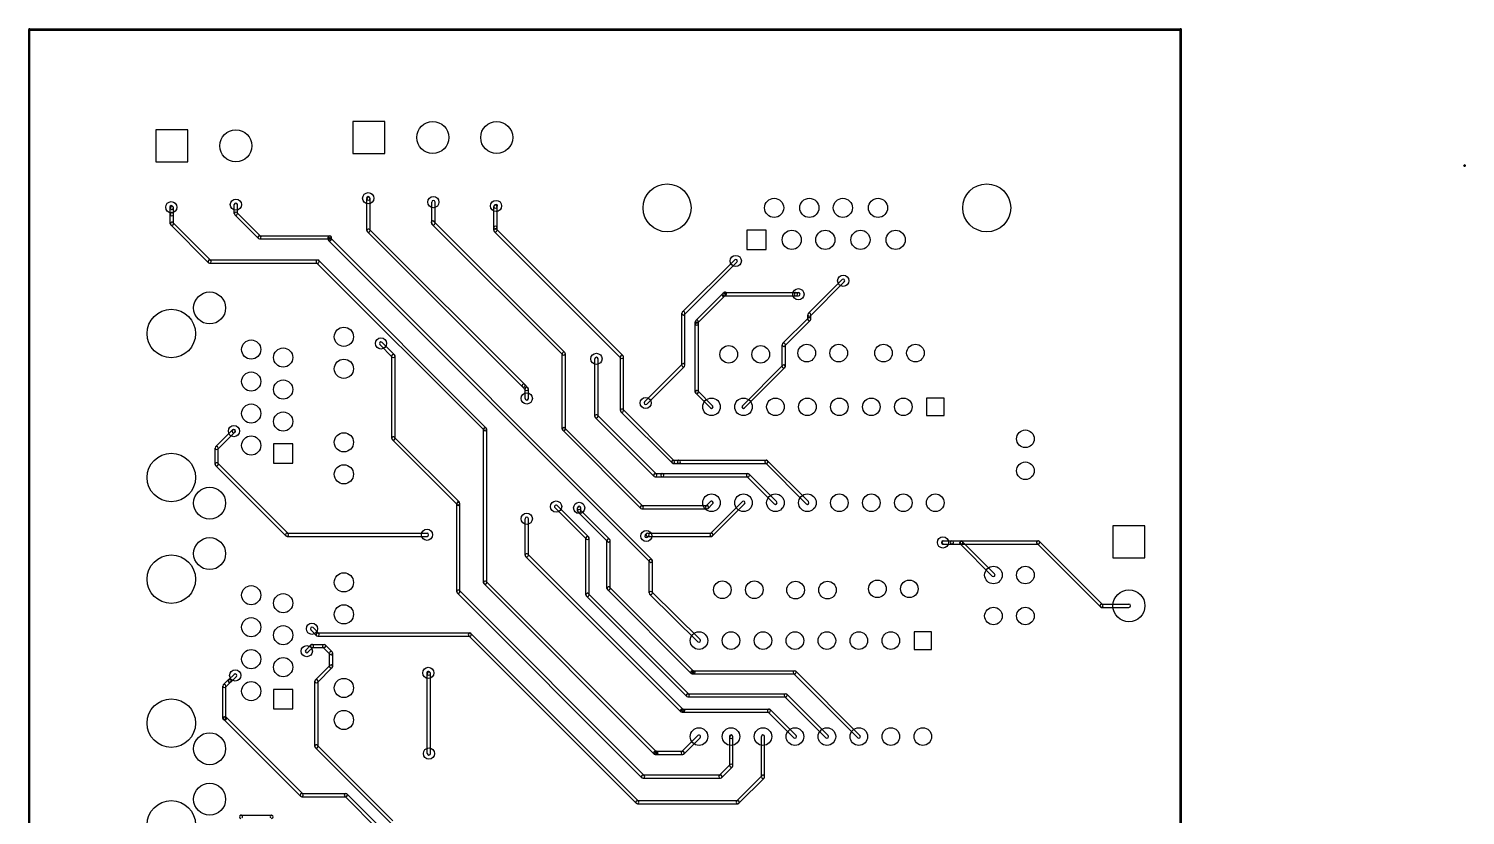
# Model space of a CAD drawing. Extents: x 26 to 140, y -193 to -34.
# Drawn here: x 26.2 to 140.4, y -96.6 to -34.1 of the extents above; entities that cross this region are included whole.
import ezdxf

# ---------------------------------------------------------------- set-up
doc = ezdxf.new("R2010")
doc.units = 0
doc.header["$MEASUREMENT"] = 0
doc.layers.add('BLACK', color=250, linetype='CONTINUOUS')

msp = doc.modelspace()

# ---------------------------------------------------------------- linework, layer by layer
at = {"layer": 'BLACK'}
for p, q in [((26.2136, -187.503), (26.2136, -34.1884)), ((26.2636, -34.1384), (117.754, -34.1384)), ((26.2636, -34.2384), (117.754, -34.2384)), ((26.3136, -187.503), (26.3136, -34.1884)), ((117.704, -187.452), (117.704, -34.1884)), ((117.804, -187.452), (117.804, -34.1884)), ((36.322, -42.164), (36.322, -44.704)), ((38.862, -42.164), (36.322, -42.164)), ((38.862, -44.704), (38.862, -42.164)), ((51.9684, -41.5036), (51.9684, -44.0436)), ((54.5084, -41.5036), (51.9684, -41.5036)), ((54.5084, -44.0436), (54.5084, -41.5036)), ((51.9684, -44.0436), (54.5084, -44.0436)), ((36.322, -44.704), (38.862, -44.704)), ((140.26, -45.0113), (140.26, -45.0063)), ((140.307, -44.9588), (140.312, -44.9588)), ((140.307, -45.0588), (140.312, -45.0588)), ((140.36, -45.0113), (140.36, -45.0063)), ((53.086, -50.165), (53.086, -47.625)), ((53.0978, -47.6894), (53.1232, -47.7148)), ((53.2774, -47.5098), (53.3028, -47.5352)), ((53.34, -50.165), (53.34, -47.625)), ((58.2422, -49.5808), (58.2422, -47.9044)), ((58.4962, -49.5808), (58.4962, -47.9044)), ((37.4514, -48.4006), (37.5022, -48.4514)), ((37.465, -48.8696), (37.465, -48.3616)), ((37.465, -49.6316), (37.465, -48.8696)), ((37.631, -48.221), (37.6818, -48.2718)), ((37.719, -48.8696), (37.719, -48.3616)), ((37.719, -49.6316), (37.719, -48.8696)), ((42.545, -48.8188), (42.545, -48.1076)), ((42.5822, -48.9086), (44.4618, -50.7882)), ((42.7618, -48.729), (44.6414, -50.6086)), ((42.799, -48.8188), (42.799, -48.1076)), ((63.1698, -49.9364), (63.1698, -48.26)), ((63.2578, -48.1194), (63.207, -48.1702)), ((63.4374, -48.299), (63.3866, -48.3498)), ((63.4238, -49.9364), (63.4238, -48.26)), ((40.4994, -52.7186), (37.5022, -49.7214)), ((40.679, -52.539), (37.6818, -49.5418)), ((65.6218, -62.3942), (53.3028, -50.0752)), ((58.2286, -49.6198), (68.6426, -60.0338)), ((58.4082, -49.4402), (68.8222, -59.8542)), ((63.1698, -50.1396), (63.1698, -49.9364)), ((73.445, -60.1082), (63.3866, -50.0498)), ((63.4238, -50.1396), (63.4238, -49.9364)), ((83.2866, -50.1396), (83.2866, -51.6636)), ((84.8106, -50.1396), (83.2866, -50.1396)), ((84.8106, -51.6636), (84.8106, -50.1396)), ((44.5516, -50.5714), (50.1396, -50.5714)), ((44.5516, -50.8254), (50.1396, -50.8254)), ((50.0126, -50.8508), (50.0126, -50.6984)), ((50.0371, -50.9533), (75.5641, -76.4803)), ((50.2167, -50.7737), (75.7437, -76.3007)), ((50.2666, -50.8508), (50.2666, -50.6984)), ((65.4422, -62.5738), (53.1232, -50.2548)), ((73.2654, -60.2878), (63.207, -50.2294)), ((40.5892, -52.5018), (49.1744, -52.5018)), ((82.3078, -52.4882), (78.1422, -56.6538)), ((83.2866, -51.6636), (84.8106, -51.6636)), ((40.5892, -52.7558), (49.1744, -52.7558)), ((62.3942, -66.0282), (49.0846, -52.7186)), ((62.5738, -65.8486), (49.2642, -52.539)), ((82.4874, -52.6678), (78.3218, -56.8334)), ((90.8422, -54.063), (88.1498, -56.7554)), ((91.0218, -54.2426), (88.3294, -56.935)), ((79.209, -57.3142), (81.3426, -55.1806)), ((79.3886, -57.4938), (81.5222, -55.3602)), ((81.3426, -55.1806), (81.4442, -55.079)), ((81.3426, -55.1806), (81.3934, -55.1298)), ((81.4832, -55.0926), (87.1728, -55.0926)), ((81.4832, -55.3466), (87.1728, -55.3466)), ((81.5222, -55.3602), (81.6238, -55.2586)), ((81.5222, -55.3602), (81.573, -55.3094)), ((87.1728, -55.0926), (87.376, -55.0926)), ((87.1728, -55.3466), (87.376, -55.3466)), ((78.105, -60.8584), (78.105, -56.7182)), ((78.105, -56.7436), (78.105, -56.7182)), ((78.359, -60.8584), (78.359, -56.7182)), ((78.359, -56.7436), (78.359, -56.7182)), ((88.1126, -57.2008), (88.1126, -56.8452)), ((88.3666, -57.2008), (88.3666, -56.8452)), ((79.1718, -57.5564), (79.1718, -57.404)), ((79.1718, -62.992), (79.1718, -57.5564)), ((79.4258, -57.5564), (79.4258, -57.404)), ((79.4258, -62.992), (79.4258, -57.5564)), ((88.1498, -57.111), (86.1178, -59.143)), ((88.3294, -57.2906), (86.2974, -59.3226)), ((54.1138, -59.221), (55.1044, -60.2116)), ((54.2934, -59.0414), (55.284, -60.032)), ((86.0806, -60.96), (86.0806, -59.2328)), ((86.3346, -60.96), (86.3346, -59.2328)), ((55.0672, -66.675), (55.0672, -60.1218)), ((55.3212, -66.675), (55.3212, -60.1218)), ((68.6054, -65.9384), (68.6054, -59.944)), ((68.8594, -65.9384), (68.8594, -59.944)), ((71.1962, -64.9224), (71.1962, -60.3504)), ((71.4502, -64.9224), (71.4502, -60.3504)), ((73.2282, -64.4652), (73.2282, -60.198)), ((73.4822, -64.4652), (73.4822, -60.198)), ((78.1422, -60.7686), (75.145, -63.7658)), ((78.3218, -60.9482), (75.3246, -63.9454)), ((86.1178, -60.8702), (82.9174, -64.0706)), ((86.2974, -61.0498), (83.097, -64.2502)), ((65.4422, -62.5738), (65.6962, -62.8278)), ((65.6218, -62.3942), (65.8758, -62.6482)), ((65.659, -63.5), (65.659, -62.738)), ((65.913, -63.5), (65.913, -62.738)), ((80.3774, -64.2502), (79.209, -63.0818)), ((80.557, -64.0706), (79.3886, -62.9022)), ((98.9457, -63.4619), (97.5487, -63.4619)), ((97.5487, -63.4619), (97.5487, -64.8589)), ((98.9457, -64.8589), (98.9457, -63.4619)), ((75.907, -69.6858), (71.2334, -65.0122)), ((76.0866, -69.5062), (71.413, -64.8326)), ((77.3294, -68.619), (73.2654, -64.555)), ((77.509, -68.4394), (73.445, -64.3754)), ((97.5487, -64.8589), (98.9457, -64.8589)), ((42.4044, -66.001), (41.0582, -67.3472)), ((42.584, -66.1806), (41.2378, -67.5268)), ((42.4942, -65.9638), (42.5196, -65.9638)), ((62.357, -78.1304), (62.357, -65.9384)), ((62.611, -78.1304), (62.611, -65.9384)), ((68.6426, -66.0282), (74.8402, -72.2258)), ((68.8222, -65.8486), (75.0198, -72.0462)), ((42.4942, -66.2178), (42.5196, -66.2178)), ((47.1932, -67.1068), (45.6692, -67.1068)), ((45.6692, -67.1068), (45.6692, -68.6308)), ((47.1932, -68.6308), (47.1932, -67.1068)), ((60.2606, -71.921), (55.1044, -66.7648)), ((60.4402, -71.7414), (55.284, -66.5852)), ((41.021, -68.7324), (41.021, -67.437)), ((41.275, -68.7324), (41.275, -67.437)), ((77.4192, -68.4022), (77.8764, -68.4022)), ((77.8764, -68.4022), (84.836, -68.4022)), ((88.177, -71.6906), (84.9258, -68.4394)), ((46.6462, -74.4102), (41.0582, -68.8222)), ((46.8258, -74.2306), (41.2378, -68.6426)), ((45.6692, -68.6308), (47.1932, -68.6308)), ((75.9968, -69.469), (76.5556, -69.469)), ((76.5556, -69.469), (83.3628, -69.469)), ((77.4192, -68.6562), (77.8764, -68.6562)), ((77.8764, -68.6562), (84.836, -68.6562)), ((85.637, -71.6906), (83.4526, -69.5062)), ((87.9974, -71.8702), (84.7462, -68.619)), ((75.9968, -69.723), (76.5556, -69.723)), ((76.5556, -69.723), (83.3628, -69.723)), ((85.4574, -71.8702), (83.273, -69.6858)), ((60.2234, -71.882), (60.2234, -71.8312)), ((60.2234, -78.8416), (60.2234, -71.882)), ((60.4774, -71.882), (60.4774, -71.8312)), ((60.4774, -78.8416), (60.4774, -71.882)), ((80.0218, -72.0462), (80.3774, -71.6906)), ((80.2014, -72.2258), (80.557, -71.8702)), ((82.9174, -71.6906), (80.3774, -74.2306)), ((83.097, -71.8702), (80.557, -74.4102)), ((65.659, -75.946), (65.659, -73.0504)), ((65.913, -75.946), (65.913, -73.0504)), ((70.5222, -74.6642), (68.033, -72.175)), ((70.7018, -74.4846), (68.2126, -71.9954)), ((69.8246, -72.4408), (69.8246, -72.1868)), ((69.8618, -72.5306), (72.1986, -74.8674)), ((70.0414, -72.351), (72.3782, -74.6878)), ((70.0786, -72.4408), (70.0786, -72.1868)), ((74.93, -72.009), (80.1116, -72.009)), ((74.93, -72.263), (80.1116, -72.263)), ((46.736, -74.1934), (57.8612, -74.1934)), ((75.3872, -74.1934), (80.4672, -74.1934)), ((114.91, -73.6092), (112.37, -73.6092)), ((112.37, -73.6092), (112.37, -76.1492)), ((114.91, -76.1492), (114.91, -73.6092)), ((46.736, -74.4474), (57.8612, -74.4474)), ((70.485, -79.0956), (70.485, -74.5744)), ((70.739, -79.0956), (70.739, -74.5744)), ((72.1614, -78.5876), (72.1614, -74.7776)), ((72.4154, -78.5876), (72.4154, -74.7776)), ((75.2974, -74.2306), (75.1958, -74.3322)), ((75.477, -74.4102), (75.3754, -74.5118)), ((75.3872, -74.4474), (80.4672, -74.4474)), ((98.8568, -74.803), (99.568, -74.803)), ((98.8568, -75.057), (99.568, -75.057)), ((98.9076, -74.803), (99.568, -74.803)), ((98.9076, -75.057), (99.568, -75.057)), ((99.568, -74.803), (100.33, -74.803)), ((99.568, -75.057), (100.33, -75.057)), ((100.203, -74.9808), (100.203, -74.93)), ((102.78, -77.6106), (100.24, -75.0706)), ((100.33, -74.803), (106.426, -74.803)), ((100.33, -75.057), (106.426, -75.057)), ((102.96, -77.431), (100.42, -74.891)), ((100.457, -74.9808), (100.457, -74.93)), ((111.365, -80.049), (106.336, -75.0198)), ((111.545, -79.8694), (106.516, -74.8402)), ((78.0406, -88.3802), (65.6962, -76.0358)), ((78.2202, -88.2006), (65.8758, -75.8562)), ((75.5142, -78.9432), (75.5142, -76.4032)), ((75.7682, -78.9432), (75.7682, -76.4032)), ((112.37, -76.1492), (114.91, -76.1492)), ((75.1214, -93.433), (60.4402, -78.7518)), ((75.907, -91.733), (62.3942, -78.2202)), ((76.0866, -91.5534), (62.5738, -78.0406)), ((78.8534, -85.3322), (72.1986, -78.6774)), ((79.033, -85.1526), (72.3782, -78.4978)), ((74.9418, -93.6126), (60.2606, -78.9314)), ((78.4978, -87.161), (70.5222, -79.1854)), ((78.6774, -86.9814), (70.7018, -79.0058)), ((75.5514, -79.0342), (79.388, -82.8176)), ((75.7298, -78.8534), (79.5664, -82.6368)), ((111.455, -79.8322), (113.64, -79.8322)), ((111.455, -80.0862), (113.64, -80.0862)), ((48.6274, -81.8778), (49.0846, -82.335)), ((48.807, -81.6982), (49.2642, -82.1554)), ((49.1744, -82.1182), (61.2648, -82.1182)), ((61.3546, -82.1554), (74.6642, -95.465)), ((97.9551, -82.0293), (96.5581, -82.0293)), ((96.5581, -82.0293), (96.5581, -83.4263)), ((97.9551, -83.4263), (97.9551, -82.0293)), ((48.221, -83.4762), (48.6274, -83.0698)), ((48.4006, -83.6558), (48.807, -83.2494)), ((48.7172, -83.0326), (49.6824, -83.0326)), ((48.7172, -83.2866), (49.6824, -83.2866)), ((49.1744, -82.3722), (61.2648, -82.3722)), ((49.5926, -83.2494), (50.1514, -83.8082)), ((49.7722, -83.0698), (50.331, -83.6286)), ((61.175, -82.335), (74.4846, -95.6446)), ((50.1142, -84.7852), (50.1142, -83.7184)), ((50.3682, -84.7852), (50.3682, -83.7184)), ((96.5581, -83.4263), (97.9551, -83.4263)), ((42.5314, -85.4066), (42.1123, -85.8257)), ((42.711, -85.5862), (42.2919, -86.0053)), ((50.1514, -84.6954), (48.983, -85.8638)), ((50.331, -84.875), (49.1626, -86.0434)), ((57.9238, -85.4338), (57.873, -85.383)), ((57.8866, -91.694), (57.8866, -85.344)), ((58.1034, -85.2542), (58.0526, -85.2034)), ((58.1406, -91.694), (58.1406, -85.344)), ((78.9432, -85.1154), (79.0448, -85.1154)), ((78.9432, -85.3694), (79.0448, -85.3694)), ((79.0448, -85.1154), (87.0712, -85.1154)), ((79.0448, -85.3694), (87.0712, -85.3694)), ((86.9814, -85.3322), (92.0868, -90.4376)), ((87.161, -85.1526), (92.2664, -90.258)), ((41.6306, -88.9), (41.6306, -86.3346)), ((42.0869, -85.8257), (41.6678, -86.2448)), ((42.2665, -86.0053), (41.8474, -86.4244)), ((41.8846, -88.9), (41.8846, -86.3346)), ((42.1767, -85.7885), (42.2021, -85.7885)), ((42.1767, -86.0425), (42.2021, -86.0425)), ((47.1932, -86.614), (45.6692, -86.614)), ((45.6692, -86.614), (45.6692, -88.138)), ((47.1932, -88.138), (47.1932, -86.614)), ((48.9458, -91.1352), (48.9458, -85.9536)), ((49.1998, -91.1352), (49.1998, -85.9536)), ((78.5876, -86.9442), (86.36, -86.9442)), ((78.5876, -87.1982), (86.36, -87.1982)), ((86.2702, -87.161), (89.5468, -90.4376)), ((86.4498, -86.9814), (89.7264, -90.258)), ((41.7186, -88.9898), (47.8146, -95.0858)), ((41.7576, -88.773), (41.8084, -88.773)), ((41.7576, -89.027), (41.8084, -89.027)), ((41.8982, -88.8102), (47.9942, -94.9062)), ((45.6692, -88.138), (47.1932, -88.138)), ((78.1304, -88.1634), (78.232, -88.1634)), ((78.1304, -88.4174), (78.232, -88.4174)), ((78.232, -88.1634), (85.0392, -88.1634)), ((78.232, -88.4174), (85.0392, -88.4174)), ((87.0068, -90.4376), (84.9494, -88.3802)), ((87.1864, -90.258), (85.129, -88.2006)), ((54.9774, -97.2194), (48.983, -91.225)), ((55.157, -97.0398), (49.1626, -91.0454)), ((78.0914, -91.5534), (79.3868, -90.258)), ((78.271, -91.733), (79.5664, -90.4376)), ((81.915, -92.6592), (81.915, -90.3732)), ((81.9268, -90.4376), (81.9522, -90.463)), ((82.1064, -90.258), (82.1318, -90.2834)), ((82.169, -92.6592), (82.169, -90.3732)), ((84.4296, -93.5482), (84.4296, -90.3478)), ((84.6836, -93.5482), (84.6836, -90.3478)), ((75.9968, -91.5162), (76.0984, -91.5162)), ((75.9968, -91.7702), (76.0984, -91.7702)), ((76.0984, -91.5162), (78.1812, -91.5162)), ((76.0984, -91.7702), (78.1812, -91.7702)), ((75.0316, -93.3958), (81.1784, -93.3958)), ((81.9522, -92.5694), (81.0886, -93.433)), ((82.1318, -92.749), (81.2682, -93.6126)), ((82.4602, -95.465), (84.4668, -93.4584)), ((75.0316, -93.6498), (81.1784, -93.6498)), ((82.6398, -95.6446), (84.6464, -93.638)), ((47.9044, -94.869), (51.4096, -94.869)), ((47.9044, -95.123), (51.4096, -95.123)), ((51.3198, -95.0858), (54.0122, -97.7782)), ((51.4994, -94.9062), (54.1918, -97.5986)), ((74.5744, -95.4278), (82.55, -95.4278)), ((74.5744, -95.6818), (82.55, -95.6818)), ((43.0784, -96.5962), (45.5168, -96.5962))]:
    msp.add_line(p, q, dxfattribs=at)
for centre, radius in [((42.672, -43.434), 1.27), ((58.3184, -42.7736), 1.27), ((63.3984, -42.7736), 1.27), ((140.31, -45.0088), 0.0517), ((76.9366, -48.3616), 1.905), ((102.337, -48.3616), 1.905), ((37.5412, -48.3108), 0.4445), ((42.672, -48.1076), 0.4445), ((53.1876, -47.5996), 0.4445), ((58.3692, -47.9044), 0.4445), ((63.3476, -48.2092), 0.4445), ((85.4456, -48.3616), 0.762), ((88.2396, -48.3616), 0.762), ((90.9066, -48.3616), 0.762), ((93.7006, -48.3616), 0.762), ((86.8426, -50.9016), 0.762), ((89.5096, -50.9016), 0.762), ((92.3036, -50.9016), 0.762), ((95.0976, -50.9016), 0.762), ((82.3976, -52.578), 0.4445), ((87.376, -55.2196), 0.4445), ((90.932, -54.1528), 0.4445), ((40.5892, -56.3118), 1.27), ((37.5412, -58.3438), 1.9253), ((51.2572, -58.5978), 0.762), ((43.8912, -59.6138), 0.762), ((54.2036, -59.1312), 0.4445), ((81.8388, -59.9948), 0.6985), ((84.3788, -59.9948), 0.6985), ((88.0364, -59.8932), 0.6985), ((90.5764, -59.8932), 0.6985), ((94.1324, -59.8932), 0.6985), ((96.6724, -59.8932), 0.6985), ((46.4312, -60.2488), 0.762), ((51.2572, -61.1378), 0.762), ((71.3232, -60.3504), 0.4445), ((43.8912, -62.1538), 0.762), ((46.4312, -62.7888), 0.762), ((65.786, -63.5), 0.4445), ((75.2348, -63.8556), 0.4445), ((80.4672, -64.1604), 0.6985), ((83.0072, -64.1604), 0.6985), ((85.5472, -64.1604), 0.6985), ((88.0872, -64.1604), 0.6985), ((90.6272, -64.1604), 0.6985), ((93.1672, -64.1604), 0.6985), ((95.7072, -64.1604), 0.6985), ((43.8912, -64.6938), 0.762), ((46.4312, -65.3288), 0.762), ((42.5196, -66.0908), 0.4445), ((105.41, -66.7004), 0.6985), ((43.8912, -67.2338), 0.762), ((51.2572, -66.9798), 0.762), ((37.5412, -69.7738), 1.9253), ((51.2572, -69.5198), 0.762), ((105.41, -69.2404), 0.6985), ((40.5892, -71.8058), 1.27), ((68.1228, -72.0852), 0.4445), ((69.9516, -72.1868), 0.4445), ((80.4672, -71.7804), 0.6985), ((83.0072, -71.7804), 0.6985), ((85.5472, -71.7804), 0.6985), ((88.0872, -71.7804), 0.6985), ((90.6272, -71.7804), 0.6985), ((93.1672, -71.7804), 0.6985), ((95.7072, -71.7804), 0.6985), ((98.2472, -71.7804), 0.6985), ((65.786, -73.0504), 0.4445), ((57.8612, -74.3204), 0.4445), ((75.2856, -74.422), 0.4445), ((40.5892, -75.819), 1.27), ((98.8568, -74.93), 0.4445), ((37.5412, -77.851), 1.9253), ((51.2572, -78.105), 0.762), ((102.87, -77.5208), 0.6985), ((105.41, -77.5208), 0.6985), ((43.8912, -79.121), 0.762), ((81.3308, -78.6892), 0.6985), ((83.8708, -78.6892), 0.6985), ((87.1474, -78.7146), 0.6985), ((89.6874, -78.7146), 0.6985), ((93.6498, -78.613), 0.6985), ((96.1898, -78.613), 0.6985), ((113.64, -79.9592), 1.27), ((46.4312, -79.756), 0.762), ((51.2572, -80.645), 0.762), ((43.8912, -81.661), 0.762), ((102.87, -80.772), 0.6985), ((105.41, -80.772), 0.6985), ((46.4312, -82.296), 0.762), ((48.7172, -81.788), 0.4445), ((79.4766, -82.7278), 0.6985), ((82.0166, -82.7278), 0.6985), ((84.5566, -82.7278), 0.6985), ((87.0966, -82.7278), 0.6985), ((89.6366, -82.7278), 0.6985), ((92.1766, -82.7278), 0.6985), ((94.7166, -82.7278), 0.6985), ((48.3108, -83.566), 0.4445), ((43.8912, -84.201), 0.762), ((46.4312, -84.836), 0.762), ((42.6212, -85.4964), 0.4445), ((57.9628, -85.2932), 0.4445), ((43.8912, -86.741), 0.762), ((51.2572, -86.487), 0.762), ((37.5412, -89.281), 1.9253), ((51.2572, -89.027), 0.762), ((40.5892, -91.313), 1.27), ((79.4766, -90.3478), 0.6985), ((82.0166, -90.3478), 0.6985), ((84.5566, -90.3478), 0.6985), ((87.0966, -90.3478), 0.6985), ((89.6366, -90.3478), 0.6985), ((92.1766, -90.3478), 0.6985), ((94.7166, -90.3478), 0.6985), ((97.2566, -90.3478), 0.6985), ((58.0136, -91.694), 0.4445), ((40.5892, -95.3262), 1.27), ((37.5412, -97.3582), 1.9253)]:
    msp.add_circle(centre, radius, dxfattribs=at)
for centre, radius, start, end in [((26.2636, -34.1884), 0.05, 360, 540), ((26.2636, -34.1884), 0.05, 90, 270), ((117.754, -34.1884), 0.05, 360, 540), ((117.754, -34.1884), 0.05, 270, 450), ((140.307, -45.0088), 0.05, 90, 270), ((140.31, -45.0063), 0.05, 360, 540), ((140.31, -45.0113), 0.05, 180, 360), ((140.312, -45.0088), 0.05, 270, 450), ((53.1876, -47.5996), 0.127, 45, 225), ((53.213, -47.625), 0.127, 360, 540), ((53.213, -47.625), 0.127, 225, 405), ((58.3692, -47.9044), 0.127, 360, 540), ((37.5412, -48.3108), 0.127, 45, 225), ((37.592, -48.3616), 0.127, 360, 540), ((37.592, -48.8696), 0.127, 360, 540), ((37.592, -48.8696), 0.127, 180, 360), ((37.592, -48.3616), 0.127, 225, 405), ((42.672, -48.1076), 0.127, 360, 540), ((42.672, -48.8188), 0.127, 45, 225), ((42.672, -48.8188), 0.127, 180, 360), ((63.2968, -48.26), 0.127, 360, 540), ((63.2968, -48.26), 0.127, 135, 315), ((63.3476, -48.2092), 0.127, -45, 135), ((37.592, -49.6316), 0.127, 405, 585), ((37.592, -49.6316), 0.127, 180, 360), ((53.213, -50.165), 0.127, 405, 585), ((53.213, -50.165), 0.127, 180, 360), ((58.3184, -49.53), 0.127, 45, 225), ((58.3692, -49.5808), 0.127, 180, 360), ((63.2968, -49.9364), 0.127, 360, 540), ((63.2968, -49.9364), 0.127, 180, 360), ((63.2968, -50.1396), 0.127, 405, 585), ((63.2968, -50.1396), 0.127, 180, 360), ((44.5516, -50.6984), 0.127, 90, 270), ((44.5516, -50.6984), 0.127, 225, 405), ((50.1269, -50.8635), 0.127, 45, 225), ((50.1396, -50.6984), 0.127, 360, 540), ((50.1396, -50.8508), 0.127, 180, 360), ((50.1396, -50.6984), 0.127, 270, 450), ((40.5892, -52.6288), 0.127, 90, 270), ((49.1744, -52.6288), 0.127, 405, 585), ((49.1744, -52.6288), 0.127, 270, 450), ((82.3976, -52.578), 0.127, -45, 135), ((40.5892, -52.6288), 0.127, 225, 405), ((90.932, -54.1528), 0.127, -45, 135), ((81.4324, -55.2704), 0.127, 135, 315), ((81.4324, -55.2704), 0.127, 135, 315), ((81.4324, -55.2704), 0.127, 315, 495), ((81.4832, -55.2196), 0.127, 90, 270), ((81.4832, -55.2196), 0.127, 315, 495), ((81.534, -55.1688), 0.127, 315, 495), ((87.1728, -55.2196), 0.127, 90, 270), ((87.1728, -55.2196), 0.127, 270, 450), ((87.376, -55.2196), 0.127, 270, 450), ((78.232, -56.7182), 0.127, 360, 540), ((78.232, -56.7182), 0.127, 360, 540), ((78.232, -56.7436), 0.127, 135, 315), ((78.232, -56.7436), 0.127, 180, 360), ((88.2396, -56.8452), 0.127, 360, 540), ((88.2396, -56.8452), 0.127, 135, 315), ((88.2396, -57.2008), 0.127, -45, 135), ((79.2988, -57.404), 0.127, 360, 540), ((79.2988, -57.404), 0.127, 135, 315), ((79.2988, -57.5564), 0.127, 360, 540), ((79.2988, -57.5564), 0.127, 180, 360), ((88.2396, -57.2008), 0.127, 180, 360), ((54.2036, -59.1312), 0.127, 45, 225), ((86.2076, -59.2328), 0.127, 360, 540), ((86.2076, -59.2328), 0.127, 135, 315), ((55.1942, -60.1218), 0.127, 360, 540), ((55.1942, -60.1218), 0.127, 225, 405), ((68.7324, -59.944), 0.127, 360, 540), ((68.7324, -59.944), 0.127, 225, 405), ((71.3232, -60.3504), 0.127, 360, 540), ((73.3552, -60.198), 0.127, 360, 540), ((73.3552, -60.198), 0.127, 225, 405), ((78.232, -60.8584), 0.127, 180, 360), ((78.232, -60.8584), 0.127, -45, 135), ((86.2076, -60.96), 0.127, 180, 360), ((86.2076, -60.96), 0.127, -45, 135), ((65.532, -62.484), 0.127, 45, 225), ((65.532, -62.484), 0.127, 225, 405), ((65.786, -62.738), 0.127, 360, 540), ((65.786, -62.738), 0.127, 225, 405), ((65.786, -63.5), 0.127, 180, 360), ((75.2348, -63.8556), 0.127, 135, 315), ((79.2988, -62.992), 0.127, 405, 585), ((79.2988, -62.992), 0.127, 180, 360), ((71.3232, -64.9224), 0.127, 405, 585), ((71.3232, -64.9224), 0.127, 180, 360), ((73.3552, -64.4652), 0.127, 405, 585), ((73.3552, -64.4652), 0.127, 180, 360), ((80.4672, -64.1604), 0.127, 225, 405), ((83.0072, -64.1604), 0.127, 135, 315), ((42.4942, -66.0908), 0.127, 90, 270), ((42.4942, -66.0908), 0.127, -45, 135), ((42.5196, -66.0908), 0.127, 270, 450), ((62.484, -65.9384), 0.127, 360, 540), ((62.484, -65.9384), 0.127, 225, 405), ((68.7324, -65.9384), 0.127, 45, 225), ((68.7324, -65.9384), 0.127, 180, 360), ((41.148, -67.437), 0.127, 360, 540), ((41.148, -67.437), 0.127, 135, 315), ((55.1942, -66.675), 0.127, 405, 585), ((55.1942, -66.675), 0.127, 180, 360), ((77.4192, -68.5292), 0.127, 90, 270), ((77.4192, -68.5292), 0.127, 225, 405), ((77.8764, -68.5292), 0.127, 90, 270), ((77.8764, -68.5292), 0.127, 270, 450), ((84.836, -68.5292), 0.127, 405, 585), ((84.836, -68.5292), 0.127, 270, 450), ((41.148, -68.7324), 0.127, 405, 585), ((41.148, -68.7324), 0.127, 180, 360), ((75.9968, -69.596), 0.127, 90, 270), ((75.9968, -69.596), 0.127, 225, 405), ((76.5556, -69.596), 0.127, 90, 270), ((76.5556, -69.596), 0.127, 270, 450), ((83.3628, -69.596), 0.127, 405, 585), ((83.3628, -69.596), 0.127, 270, 450), ((60.3504, -71.8312), 0.127, 360, 540), ((60.3504, -71.882), 0.127, 360, 540), ((60.3504, -71.882), 0.127, 180, 360), ((60.3504, -71.8312), 0.127, 225, 405), ((80.4672, -71.7804), 0.127, 315, 495), ((83.0072, -71.7804), 0.127, -45, 135), ((85.5472, -71.7804), 0.127, 225, 405), ((88.0872, -71.7804), 0.127, 225, 405), ((65.786, -73.0504), 0.127, 360, 540), ((68.1228, -72.0852), 0.127, 405, 585), ((69.9516, -72.1868), 0.127, 360, 540), ((69.9516, -72.4408), 0.127, 45, 225), ((69.9516, -72.4408), 0.127, 180, 360), ((74.93, -72.136), 0.127, 90, 270), ((74.93, -72.136), 0.127, 225, 405), ((80.1116, -72.136), 0.127, 135, 315), ((80.1116, -72.136), 0.127, 270, 450), ((46.736, -74.3204), 0.127, 90, 270), ((57.8612, -74.3204), 0.127, 270, 450), ((75.3872, -74.3204), 0.127, 90, 270), ((75.3872, -74.3204), 0.127, -45, 135), ((80.4672, -74.3204), 0.127, 270, 450), ((46.736, -74.3204), 0.127, 225, 405), ((70.612, -74.5744), 0.127, 360, 540), ((70.612, -74.5744), 0.127, 225, 405), ((72.2884, -74.7776), 0.127, 360, 540), ((72.2884, -74.7776), 0.127, 225, 405), ((75.2856, -74.422), 0.127, 135, 315), ((80.4672, -74.3204), 0.127, 135, 315), ((98.8568, -74.93), 0.127, 90, 270), ((98.9076, -74.93), 0.127, 90, 270), ((99.568, -74.93), 0.127, 90, 270), ((99.568, -74.93), 0.127, 270, 450), ((99.568, -74.93), 0.127, 270, 450), ((100.33, -74.93), 0.127, 360, 540), ((100.33, -74.93), 0.127, 90, 270), ((100.33, -74.9808), 0.127, 405, 585), ((100.33, -74.9808), 0.127, 180, 360), ((100.33, -74.93), 0.127, 270, 450), ((106.426, -74.93), 0.127, 405, 585), ((106.426, -74.93), 0.127, 270, 450), ((65.786, -75.946), 0.127, 405, 585), ((65.786, -75.946), 0.127, 180, 360), ((75.6412, -76.4032), 0.127, 360, 540), ((75.6539, -76.3905), 0.127, 225, 405), ((102.87, -77.5208), 0.127, 225, 405), ((60.3504, -78.8416), 0.127, 405, 585), ((62.484, -78.1304), 0.127, 405, 585), ((62.484, -78.1304), 0.127, 180, 360), ((72.2884, -78.5876), 0.127, 405, 585), ((72.2884, -78.5876), 0.127, 180, 360), ((60.3504, -78.8416), 0.127, 180, 360), ((70.612, -79.0956), 0.127, 405, 585), ((70.612, -79.0956), 0.127, 180, 360), ((75.6406, -78.9438), 0.127, 45.4, 225.4), ((75.6412, -78.9432), 0.127, 180, 360), ((111.455, -79.9592), 0.127, 90, 270), ((111.455, -79.9592), 0.127, 225, 405), ((113.64, -79.9592), 0.127, 270, 450), ((48.7172, -81.788), 0.127, 45, 225), ((49.1744, -82.2452), 0.127, 90, 270), ((49.1744, -82.2452), 0.127, 225, 405), ((61.2648, -82.2452), 0.127, 45, 225), ((61.2648, -82.2452), 0.127, 270, 450), ((48.7172, -83.1596), 0.127, 90, 270), ((48.7172, -83.1596), 0.127, 315, 495), ((49.6824, -83.1596), 0.127, 45, 225), ((49.6824, -83.1596), 0.127, 270, 450), ((79.4772, -82.7272), 0.127, 225.4, 405.4), ((48.3108, -83.566), 0.127, 135, 315), ((50.2412, -83.7184), 0.127, 360, 540), ((50.2412, -83.7184), 0.127, 225, 405), ((42.6212, -85.4964), 0.127, -45, 135), ((50.2412, -84.7852), 0.127, 180, 360), ((50.2412, -84.7852), 0.127, -45, 135), ((57.9628, -85.2932), 0.127, 405, 585), ((58.0136, -85.344), 0.127, 360, 540), ((58.0136, -85.344), 0.127, 225, 405), ((78.9432, -85.2424), 0.127, 90, 270), ((78.9432, -85.2424), 0.127, 225, 405), ((79.0448, -85.2424), 0.127, 90, 270), ((79.0448, -85.2424), 0.127, 270, 450), ((87.0712, -85.2424), 0.127, 45, 225), ((87.0712, -85.2424), 0.127, 270, 450), ((41.7576, -86.3346), 0.127, 360, 540), ((41.7576, -86.3346), 0.127, 135, 315), ((42.1767, -85.9155), 0.127, 90, 270), ((42.2021, -85.9155), 0.127, 135, 315), ((42.1767, -85.9155), 0.127, -45, 135), ((42.2021, -85.9155), 0.127, 270, 450), ((49.0728, -85.9536), 0.127, 360, 540), ((49.0728, -85.9536), 0.127, 135, 315), ((78.5876, -87.0712), 0.127, 90, 270), ((78.5876, -87.0712), 0.127, 225, 405), ((86.36, -87.0712), 0.127, 45, 225), ((86.36, -87.0712), 0.127, 270, 450), ((41.7576, -88.9), 0.127, 90, 270), ((41.7576, -88.9), 0.127, 180, 360), ((41.8084, -88.9), 0.127, 45, 225), ((41.8084, -88.9), 0.127, 270, 450), ((78.1304, -88.2904), 0.127, 90, 270), ((78.1304, -88.2904), 0.127, 225, 405), ((78.232, -88.2904), 0.127, 90, 270), ((78.232, -88.2904), 0.127, 270, 450), ((85.0392, -88.2904), 0.127, 405, 585), ((85.0392, -88.2904), 0.127, 270, 450), ((49.0728, -91.1352), 0.127, 405, 585), ((49.0728, -91.1352), 0.127, 180, 360), ((79.4766, -90.3478), 0.127, 315, 495), ((82.0166, -90.3478), 0.127, 45, 225), ((82.042, -90.3732), 0.127, 360, 540), ((82.042, -90.3732), 0.127, 225, 405), ((84.5566, -90.3478), 0.127, 360, 540), ((87.0966, -90.3478), 0.127, 225, 405), ((89.6366, -90.3478), 0.127, 225, 405), ((92.1766, -90.3478), 0.127, 225, 405), ((58.0136, -91.694), 0.127, 180, 360), ((75.9968, -91.6432), 0.127, 90, 270), ((75.9968, -91.6432), 0.127, 225, 405), ((76.0984, -91.6432), 0.127, 90, 270), ((76.0984, -91.6432), 0.127, 270, 450), ((78.1812, -91.6432), 0.127, 135, 315), ((78.1812, -91.6432), 0.127, 270, 450), ((75.0316, -93.5228), 0.127, 90, 270), ((75.0316, -93.5228), 0.127, 225, 405), ((81.1784, -93.5228), 0.127, 135, 315), ((81.1784, -93.5228), 0.127, 270, 450), ((82.042, -92.6592), 0.127, 180, 360), ((82.042, -92.6592), 0.127, -45, 135), ((84.5566, -93.5482), 0.127, 180, 360), ((84.5566, -93.5482), 0.127, 315, 495), ((47.9044, -94.996), 0.127, 90, 270), ((47.9044, -94.996), 0.127, 225, 405), ((51.4096, -94.996), 0.127, 45, 225), ((51.4096, -94.996), 0.127, 270, 450), ((74.5744, -95.5548), 0.127, 90, 270), ((74.5744, -95.5548), 0.127, 225, 405), ((82.55, -95.5548), 0.127, 135, 315), ((82.55, -95.5548), 0.127, 270, 450), ((43.0784, -96.7232), 0.127, 90, 270), ((43.0784, -96.7232), 0.127, 315, 495), ((45.5168, -96.7232), 0.127, 45, 225), ((45.5168, -96.7232), 0.127, 270, 450)]:
    msp.add_arc(centre, radius, start, end, dxfattribs=at)

doc.saveas('drawing.dxf')
